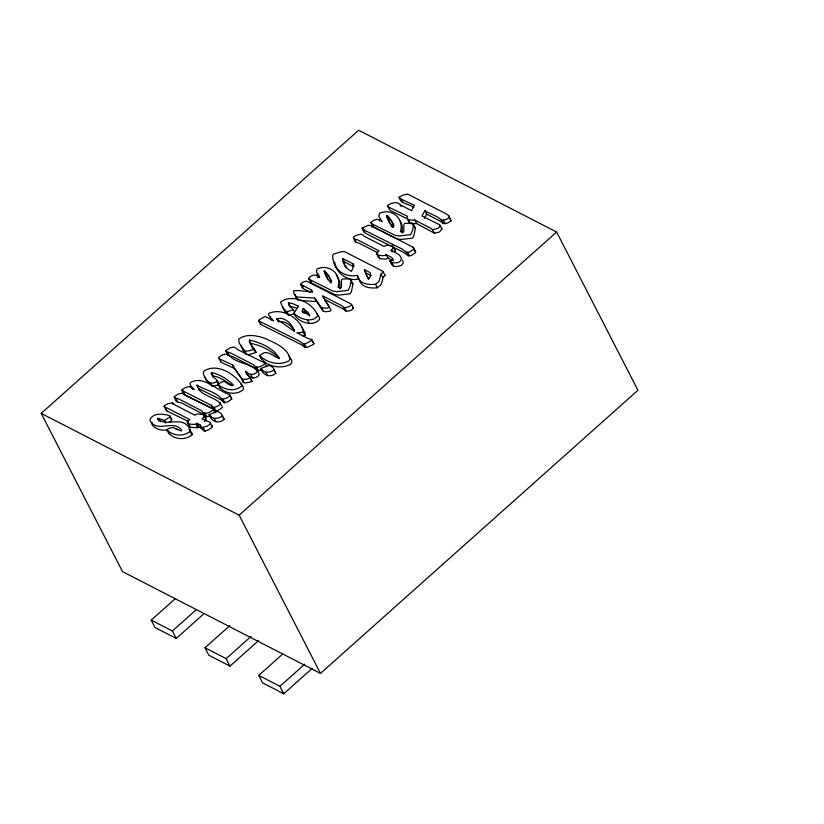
<?xml version="1.0" encoding="UTF-8"?>
<svg xmlns="http://www.w3.org/2000/svg" width="824" height="824" viewBox="0 0 824 824"><rect width="100%" height="100%" fill="white"/><g stroke="black" fill="none" stroke-linecap="round" stroke-linejoin="round"><path stroke-width="1.24" d="M169.95 416.058L169.476 417.315L164.44 420.446L158.702 418.376L157.538 418.819C167.282 427.728 182.763 414.39 190.323 429.767L190.2 431.446L191.992 434.938C184.298 441.139 171.351 439.408 167.035 430.334L167.138 429.469L169.538 428.181L173.112 427.419L180.425 430.674L181.641 430.89L181.568 430.19C173.586 418.87 157.611 433.383 150.153 420.889L150.195 418.901C154.366 412.505 163.07 413.906 169.435 415.564L171.742 420.23L169.394 422.146M204.465 415.677L204.3 416.759L201.962 418.849L209.832 422.207L212.479 426.966L208.328 429.922L204.929 431.127L198.78 426.781L197.739 427.708L190.509 427.368L187.326 422.619L187.336 421.517L189.942 419.663L164.141 406.531L164.625 405.408L168.127 403.688L172.298 402.864L175.327 405.151L194.969 415.255L197.235 413.895L203.343 414.575L206.257 419.169L204.537 421.641M393.409 260.93L387.96 258.046L385.9 259.189L379.689 258.633L376.506 253.885L376.517 252.783L379.122 250.929L357.204 239.66L354.382 238.898L353.424 237.786L353.805 236.673L357.307 234.964L361.478 234.129L364.507 236.416L384.149 246.52L386.404 245.161L392.492 245.871L395.427 250.455L395.273 251.516M378.309 257.376L378.587 256.099M151.987 422.393L151.946 424.381C155.067 429.314 161.947 430.962 167.447 429.788M276.895 319.073C283.59 315.644 293.128 324.532 294.322 331.32L276.895 319.073L277.791 320.814M381.069 274.011L382.861 277.492L382.717 279.851L380.801 284.888L377.32 287.782C370.089 288.472 360.83 287.669 359.079 278.883C344.844 282.591 332.958 268.954 332.669 255.667L333.349 254.225C337.51 253.298 343.155 249.682 347.007 252.886L382.975 271.374L383.284 272.033L381.069 274.011L379.009 281.396L375.528 284.301C368.287 284.98 359.037 284.177 357.286 275.401C349.16 277.008 340.147 274.104 335.934 266.657M339.941 288.709L339.715 281.406L336.223 274.886M402.349 233.048L402.133 225.745L400.186 221.131M191.992 434.938L192.116 433.259L188.778 429.016M168.827 433.826L168.93 432.95M302.202 311.112L303.325 308.392L308.104 312.471L309.556 315.396L302.202 311.112L303.098 312.852M393.635 246.963L393.481 248.034L391.142 250.115L392.039 251.866M196.998 385.127C200.345 398.126 218.803 395.87 222.449 407.54L218.906 409.878L215.97 410.98L214.631 410.609L213.055 408.745L184.432 394.624L182.032 390.473L182.207 389.494L185.256 387.63L189.304 386.518L194.361 389.577L190.787 385.817L189.953 383.881L190.385 382.594C203.868 374.796 217.206 391.215 229.649 394.542L231.771 398.991L227.908 401.854L223.984 402.668L221.017 399.764L198.79 388.609L196.998 385.127C205.918 390.741 219.349 392.214 223.984 402.668M183.824 393.954L183.999 392.986M413.844 248.137L413.638 249.25L409.579 252.01L406.366 252.226L401.752 248.848L365.228 230.627L362.179 227.96L368.483 225.302L371.14 225.663L413.061 247.262L415.636 251.619L415.43 252.741L411.372 255.502L408.158 255.718L403.544 252.34L367.02 234.109L364.486 232.533L362.179 228.444M354.001 265.575L353.105 263.834L342.784 258.53L342.712 261.435L346.018 267.882M342.784 258.53L344.576 262.011L344.504 264.926M288.544 355.381L291.737 360.469L291.789 362.508L290.8 364.218C280.912 369.698 264.988 366.598 259.879 356.04L260.044 355.34C267.223 348.398 272.476 356.483 279.315 358.44C273.702 347.944 260.642 342.65 249.497 340.085L249.281 340.837C249.981 345.719 254.822 347.862 256.151 352.435L248.395 354.835M261.672 359.532L260.044 355.34M295.301 294.261L295.888 297.402L298.484 300.472L294.096 293.911L293.498 290.779L299.071 290.573L312.296 292.118L311.462 290.13L300.678 284.218L302.748 282.251L306.518 281.077L350.787 303.819C357.647 309.381 346.801 313.759 343.587 309.175L324.326 299.277L331.063 310.174L329.724 311.359L325.233 311.75L323.389 311.266L320.588 307.682L314.634 298.072L296.692 296.98M240.855 383.994L243.389 387.126L243.265 389.68C235.715 396.076 222.192 393.46 218.082 384.592L221.254 382.058L223.366 381.563L225.22 381.718L227.352 383.644L231.925 385.848L233.563 385.261C227.805 379.308 219.709 374.271 211.562 372.592L211.253 373.653C212.571 377.814 217.433 378.999 218.618 383.201M213.055 377.145L213.354 376.084L211.562 372.592M249.497 340.085L252.844 348.624M413.906 207.627C409.26 203.477 400.639 204.331 399.012 197.214L402.946 195.144L407.664 194.031L446.031 213.807L448.792 215.631L451.037 220.904L447.535 223.17L443.384 223.603C440.541 215.919 430.839 214.951 424.854 210.687L421.95 216.001L439.666 224.787L441.922 229.01L439.594 231.987L434.32 233.161L416.645 223.562L409.94 223.458L408.714 220.266M317.199 313.748L319.558 317.827L319.485 319.475C312.687 327.499 297.505 322.153 293.818 313.285L298.587 306.137L292.479 303.551L288.482 302.82L288.761 305.158L293.293 309.773L294.632 312.389M289.997 307.167L290.275 306.312L288.482 302.82M377.629 252.731L358.996 243.142L356.174 242.38L355.216 241.267L355.597 240.165M402.658 260.085L403.173 263.299L401.134 265.493L397.086 266.523L393.821 266.399L392.224 265.173L390.02 260.95L393.223 259.313L391.616 257.438L386.168 254.554L385.127 255.481L381.739 255.698L377.897 255.141L376.506 253.885M391.812 264.442L390.174 260.497M308.66 278.502L309.031 277.554C312.564 274.433 316.653 274.104 319.753 277.348L316.354 271.951L317.065 268.974C329.064 263.34 342.29 274.33 338.005 287.288L340.806 287.988L341.394 287.267L341.497 280.119L342.166 279.048L349.407 278.842L350.725 279.532L352.971 284.022L351.395 291.706L350.087 293.777L338.643 295.167L334.606 294.549L311.4 283.023L308.66 278.502L311.4 283.023M310.452 281.993L310.823 281.036M371.068 222.84L371.439 221.883C374.972 218.762 379.061 218.442 382.161 221.687L378.772 216.29L379.473 213.313C391.482 207.669 404.697 218.659 400.423 231.626L403.214 232.327L403.801 231.606L403.904 224.458L404.584 223.386L411.815 223.18L413.133 223.87L415.389 228.361L413.803 236.045L412.494 238.115L401.051 239.496L397.024 238.888L373.808 227.362L371.068 222.84L373.808 227.362M219.874 388.083L220.224 387.208M258.685 320.814L259.086 319.836L265.184 316.498L273.63 320.824L269.839 316.725L268.459 314.593L268.758 313.47C282.035 307.228 300.018 317.951 303.5 331.33L301.182 332.577L296.887 332.783L307.651 338.314L311.482 339.509L313.923 343.649L313.532 344.411L307.445 347.264L304.777 347.223L301.337 344.669L260.477 324.306L258.685 320.814L299.545 341.188L302.985 343.732L305.642 343.773L312.131 340.158M260.477 324.306L260.878 323.327M413.133 223.87L413.597 224.87L412.773 229.659L410.702 234.624L399.259 236.014L395.221 235.396L372.015 223.87M302.974 336.068L304.952 335.523L305.199 333.143L301.955 327.458M424.329 218.432L426.647 214.178L424.854 210.687M218.082 384.592C224.653 389.906 234.418 392.131 241.473 386.188L241.947 385.076C235.005 373.942 216.588 362.539 203.961 371.109L203.24 373.56C205.011 379.431 210.182 386.394 216.815 381.419L217.268 380.585M309.978 291.943L302.964 288.513L302.47 287.71L303.129 286.731M304.159 313.244L305.117 311.884L303.325 308.392M409.94 223.458L407.005 218.298L407.417 216.249L388.207 206.865L387.373 205.722C390.967 202.58 399.279 200.51 401.154 206.587M351.374 305.179C348.696 307.033 344.133 309.268 341.795 305.683L322.534 295.785L329.27 306.683L327.921 307.867L325.913 308.217L321.597 307.774L314.634 298.072M384.767 274.866L385.076 275.525L382.861 277.492M229.649 394.542L229.33 396.313L226.116 398.363L222.192 399.177M270.55 316.962L270.262 318.074L271.632 320.217M448.792 215.631L448.936 217.763L445.733 219.689L441.582 220.111M210.717 415.935L206.165 416.676L203.415 414.214L181.105 402.74L177.716 402.102L176.233 401.144L174.245 396.602L178.365 394.016L182.434 393.038L186.615 396.014L213.148 409.106L214.94 412.597M262.403 369.832L257.85 370.584L255.1 368.112L232.79 356.648L229.402 355.999L227.918 355.041L225.93 350.499L230.05 347.913L234.119 346.945L238.301 349.922L264.834 363.013L266.626 366.505M41.2 413.38L358.656 130.244L556.612 232.028L637.931 390.267L320.484 673.404L122.519 571.619L41.2 413.38L239.156 515.175L320.484 673.404M187.326 422.619L188.717 423.876L192.589 424.401L195.947 424.216L196.988 423.289L199.985 424.824L203.93 430.931M239.156 515.175L556.612 232.028M203.765 613.89L176.212 638.456L155.046 627.569L151.204 620.111L175.059 598.842M151.204 620.111L172.381 630.988L196.225 609.719M258.489 640.691L229.989 666.111L208.822 655.224L204.98 647.757L229.783 625.643M204.98 647.757L226.157 658.644L250.96 636.519M312.265 668.346L283.765 693.756L262.599 682.869L258.767 675.412L282.611 654.143M258.767 675.412L279.933 686.299L304.736 664.175M274.021 369.791C270.004 373.076 263.783 373.416 260.806 368.483L269.448 365.289L273.084 367.669L275.824 373.282C270.571 378.216 262.537 375.229 260.806 368.483M222.346 415.893C218.319 419.179 212.098 419.519 209.121 414.575L217.763 411.392L221.409 413.761L224.138 419.385C218.885 424.319 210.851 421.322 209.121 414.575M254.358 348.943L249.93 350.663L245.016 351.271L239.372 343.423L238.6 339.22C246.005 333.349 256.975 335.492 265.246 338.468C274.392 342.949 287.988 347.728 289.997 359.017L289.008 360.727C279.666 366.134 267.532 362.828 259.879 356.04M257.397 370.295L257.469 371.294C254.06 376.104 248.941 374.714 245.336 371.274L250.249 378.041L246.633 379.246L242.225 379.267L232.358 364.826L219.544 358.924L218.659 357.688C221.368 354.032 227.599 352.621 230.668 356.73C237.477 364.053 256.418 363.796 259.261 374.786C256.223 378.916 251.258 378.824 248.024 375.219M250.372 378.577L252.041 381.533L245.758 382.964L243.245 382.326L241.453 378.834M190.2 431.446C182.784 436.998 174.08 435.917 167.035 430.334M293.293 309.773L286.793 311.822L283.116 308.155L280.5 302.14C292.314 292.901 313.841 302.81 317.693 315.983C311.647 323.492 299.668 318.888 293.818 313.285M294.106 313.717L288.585 315.314L284.908 311.637L282.498 306.507M182.032 390.473L211.253 405.253L212.839 407.118L214.178 407.489L217.114 406.397L220.379 404.46L220.358 402.74M202.138 427.44L206.536 426.441L209.986 424.257L210.625 422.825M226.126 351.549L230.998 353.156L253.308 364.63C256.12 369.368 262.084 366.392 265.071 363.559L264.834 363.013M174.441 397.652L179.313 399.249L201.623 410.723C204.434 415.471 210.408 412.484 213.385 409.652L213.148 409.106M300.152 300.461L316.426 301.563M213.354 376.084C220.06 376.867 225.848 381.615 231.523 385.014M280.139 321.576C286.062 321.298 291.181 325.954 294.467 330.434M434.32 233.161L432.528 229.669L430.169 227.949L414.853 220.08L408.148 219.967M290.275 306.312L297.526 308.258M211.984 386.559L218.607 384.911L216.815 381.419M432.528 229.669L437.802 228.495L439.872 226.404L439.666 224.787M389.906 223.345L386.744 217.093L386.6 215.466L387.239 215.517C390.473 218.545 393.893 222.892 393.419 227.568L388.567 220.77M386.6 215.466L388.392 218.957L391.173 220.956L394.119 225.858M324.192 271.127L324.831 271.189C328.055 274.207 331.485 278.563 331.011 283.229L326.16 276.442L324.192 271.127L327.952 279.923M325.985 274.619L328.766 276.627L331.712 281.53M251.289 343.577C261.867 345.493 272.033 351.086 279.563 358.718M390.02 260.95L392.028 262.908L397.693 262.671L400.237 261.28L401.587 258.242L399.218 254.863L391.142 250.115M399.012 197.214L400.928 199.017L414.369 205.289L411.464 210.614L400.258 204.846M414.05 250.496L415.636 251.619M309.597 279.532L332.814 291.057L336.851 291.675L348.294 290.285L350.365 285.32L351.178 280.531L350.725 279.532M164.141 406.531L166.839 410.939L188.449 421.466M175.522 428.696L178.108 429.767M243.245 382.326L242.967 380.657L234.15 368.307L221.337 362.416L218.793 358.337M426.647 214.178L440.191 221.141L443.384 223.603M408.137 219.184L389.999 210.357L387.373 205.722M364.424 269.654L370.203 272.62L370.604 275.844L369.018 278.821L366.608 275.824L364.424 269.654L368.4 279.315M344.576 262.011L353.867 266.791M366.216 273.146L371.027 275.618M351.199 282.333L352.971 284.022M305.117 311.884L309.896 315.963M211.624 425.699L212.427 426.317M253.967 350.169L256.151 352.435M394.284 249.363L395.427 250.455M171.742 419.54L169.435 415.564M313.923 343.649L311.482 339.509M344.731 265.38L347.934 269.108L351.426 271.426L352.899 268.161L353.105 263.834M209.172 383.716L206.021 379.895L205.032 377.052M274.876 371.161L275.824 373.282M223.201 417.253L224.138 419.385M441.458 228.279L441.922 229.01M245.768 353.929L242.946 350.221L240.577 344.823M319.424 277.431L318.012 273.805M390.36 224.262L392.265 227.3M449.245 217.423L451.037 220.904M443.394 220.327L445.187 223.819M414.853 220.08L416.645 223.562M400.928 199.017L402.72 202.508M413.597 224.87L415.389 228.361M411.815 223.18L412.711 224.921M413.061 247.262L414.853 250.754M407.777 252.484L409.569 255.976M406.366 252.226L408.158 255.718M387.239 215.517L389.031 219.009M379.04 219.4L379.936 221.141M392.492 245.871L393.831 248.488M392.028 262.908L393.821 266.399M386.168 254.554L387.96 258.046M371.14 225.663L372.036 227.403M377.897 255.141L379.689 258.633M376.517 252.783L377.856 255.409M362.179 227.96L363.981 231.925M382.975 271.374L385.076 275.525M354.382 238.898L356.174 242.38M353.424 237.786L355.216 241.267M375.528 284.301L377.32 287.782M357.286 275.401L358.636 278.018M344.473 307.661L346.265 311.153M343.711 307.404L345.503 310.895M324.831 271.189L326.623 274.67M316.632 275.062L317.982 277.678M322.977 296.661L323.883 298.401M321.597 307.774L323.389 311.266M311.462 290.13L312.358 291.881M301.172 285.032L302.964 288.513M300.678 284.218L302.47 287.71M307.404 320.042L309.196 323.533M303.16 332.031L304.952 335.523M304.386 344.03L306.178 347.522M286.793 311.822L288.585 315.314M302.985 343.732L304.777 347.223M276.916 318.672L278.718 322.163M265.864 372.314L267.656 375.806M256.707 367.288L258.499 370.779M256.058 367.092L257.85 370.584M245.016 351.271L246.809 354.753M250.826 374.642L252.628 378.134M250.249 378.041L252.041 381.533M245.789 372.139L247.128 374.755M242.225 379.267L244.028 382.758M227.609 352.507L229.402 355.999M225.93 350.499L227.918 355.041M232.358 364.826L234.15 368.307M229.978 395.499L231.771 398.991M223.067 399.403L224.859 402.895M210.192 383.067L211.541 385.683M214.178 407.489L215.97 410.98M212.839 407.118L214.631 410.609M211.253 405.253L213.055 408.745M214.178 418.417L215.97 421.898M205.032 413.391L206.824 416.872M204.373 413.185L206.165 416.676M203.343 414.575L205.135 418.067M203.137 427.635L204.929 431.127M182.207 389.494L183.556 392.111M182.64 391.132L184.432 394.624M199.985 424.824L201.777 428.315M196.988 423.289L198.78 426.781M195.947 424.216L197.739 427.708M175.924 398.61L177.716 402.102M187.779 422.393L190.509 427.368M174.245 396.602L176.233 401.144M172.298 402.864L173.195 404.605M165.047 407.458L166.839 410.939M164.44 420.446L165.778 423.062M167.138 429.469L168.487 432.085M158.702 418.376L160.505 421.867M157.652 418.417L159.001 421.033M279.933 686.299L283.765 693.756M226.157 658.644L229.989 666.111M172.381 630.988L176.212 638.456M191.745 387.362L192.579 389.309M352.579 307.311L353.166 308.66M334.626 262.156L335.749 266.224M198.79 388.609L199.13 389.917M220.451 361.18L220.595 361.829M388.392 218.957L388.547 220.585"/></g></svg>
